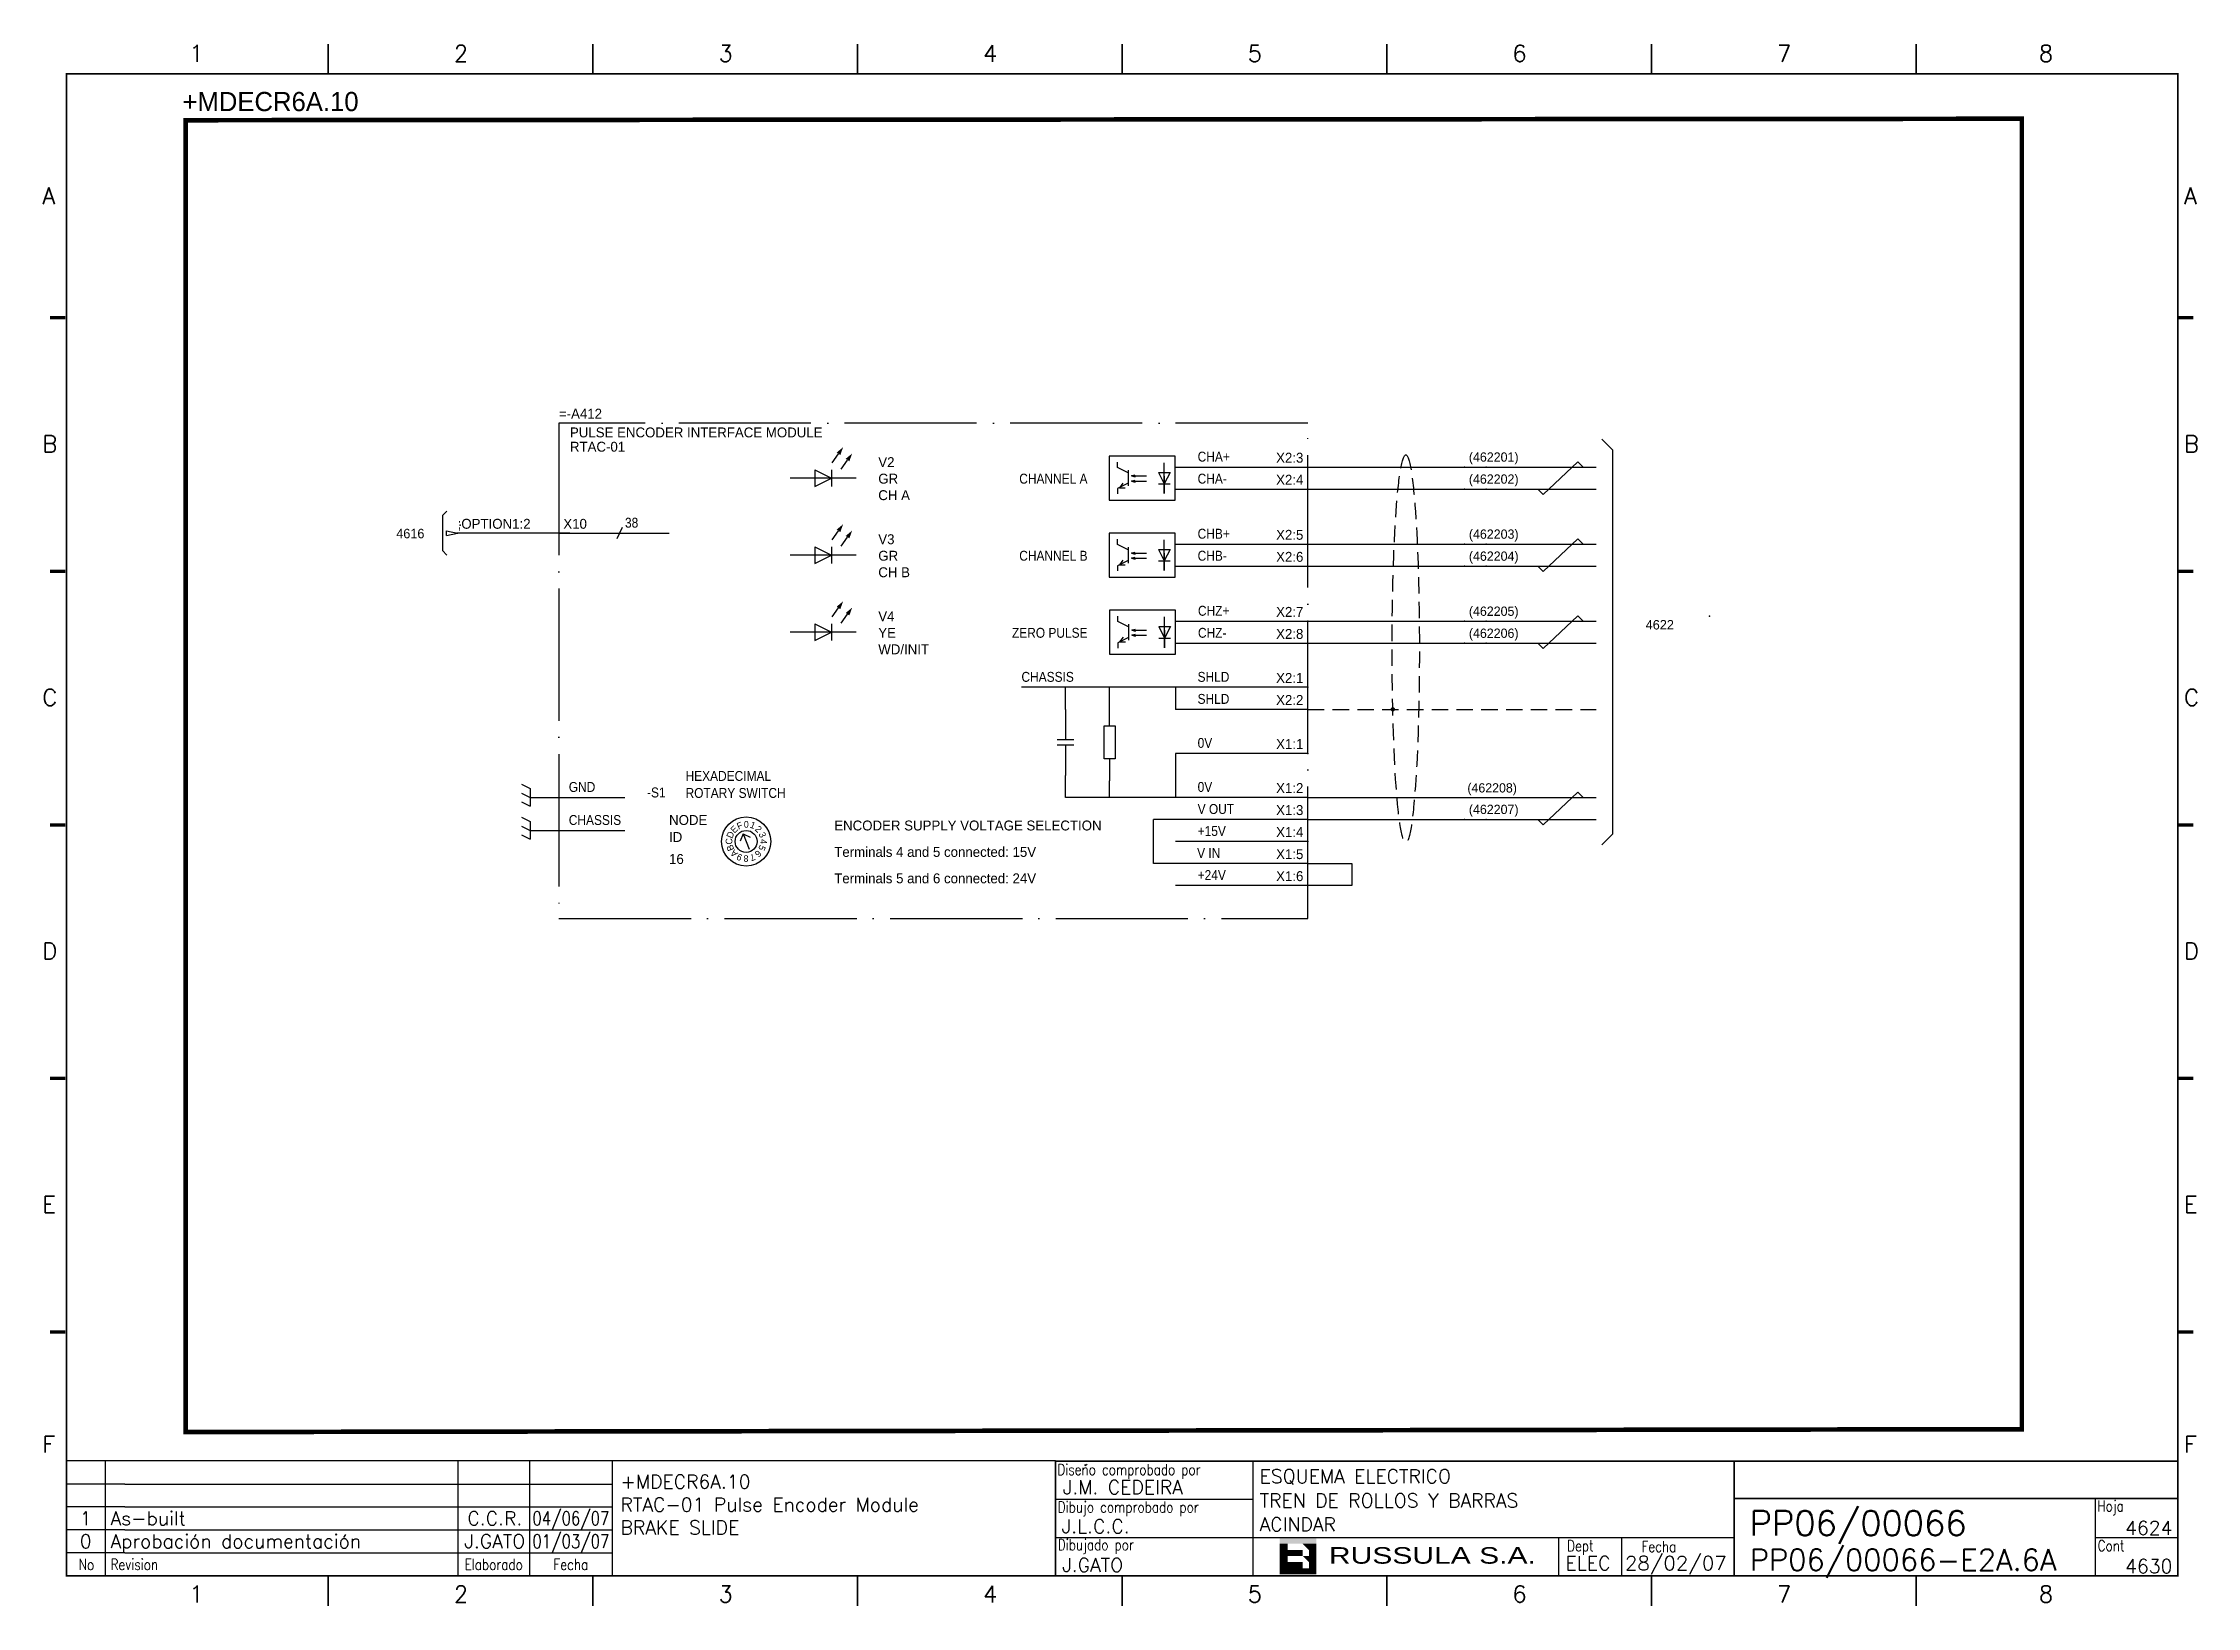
# Model space of a CAD drawing. Extents: x -261 to 228, y 67 to 422.
import ezdxf
from ezdxf.enums import TextEntityAlignment as Align

# ---------------------------------------------------------------- set-up
doc = ezdxf.new("R2010")
doc.units = 0
doc.header["$LTSCALE"] = 15
doc.header["$MEASUREMENT"] = 0
doc.header["$PDSIZE"] = 2
for name, pattern in [('DASHDOT', [1, 0.5, -0.25, 0, -0.25]), ('HIDDEN', [0.375, 0.25, -0.125]), ('SOSED_FRAMEDOT', [2.5, 2, -0.25, 0, -0.25])]:
    doc.linetypes.add(name, pattern=pattern)
for name, color, linetype in [('1', 7, 'Continuous'), ('10', 5, 'Continuous'), ('2', 7, 'Continuous'), ('8', 1, 'Continuous'), ('9', 6, 'Continuous'), ('DIBUJO', 7, 'Continuous'), ('SOSED_CIRCUIT', 7, 'Continuous'), ('SOSED_DECORATIVE', 4, 'Continuous')]:
    doc.layers.add(name, color=color, linetype=linetype)
doc.styles.add('HELVETICA', font='HELV.SHX')
doc.styles.add('LABEL', font='SIMPLEX', dxfattribs={"width": 0.8, "height": 4})
doc.styles.add('ROMANS', font='ROMANS.shx', dxfattribs={"width": 0.8, "oblique": 15})

# ---------------------------------------------------------------- blocks, each defined once
blk = doc.blocks.new('NOD')
at = {"color": 0, "linetype": 'ByBlock'}
blk.add_point((0, 0), dxfattribs=at)
at = {"color": 0, "linetype": 'ByBlock', "flags": 1}
blk.add_attdef('PINNR', (2, -2), '', height=1.8, dxfattribs=at)
blk = doc.blocks.new('3AFECRTAC_01')
at = {"layer": 'SOSED_CIRCUIT', "linetype": 'SOSED_FRAMEDOT'}
for p, q in [((170, 0), (0, 0)), ((0, 0), (0, -112.5)), ((170, -112.5), (170, 0)), ((0, -112.5), (170, -112.5))]:
    blk.add_line(p, q, dxfattribs=at)
at = {"layer": 'SOSED_DECORATIVE', "linetype": 'ByBlock'}
for p, q in [((62.04, -9.02), (63.47, -6.97)), ((64.09, -10.45), (65.52, -8.4)), ((62.04, -26.52), (63.47, -24.47)), ((64.09, -27.95), (65.52, -25.9)), ((62.04, -44.02), (63.47, -41.97)), ((64.09, -45.45), (65.52, -43.4))]:
    blk.add_line(p, q, dxfattribs=at)
at = {"layer": 'SOSED_DECORATIVE'}
for p, q in [((139.93, -7.5), (124.93, -7.5)), ((124.93, -7.5), (124.93, -10)), ((126.83, -10.08), (126.83, -8.88)), ((137.43, -16), (137.43, -9)), ((139.93, -17.5), (139.93, -7.5)), ((67.5, -12.5), (52.5, -12.5)), ((58.12, -10.62), (58.12, -14.38)), ((58.12, -10.62), (61.88, -12.5)), ((58.12, -14.38), (61.88, -12.5)), ((61.88, -10.62), (61.88, -14.38)), ((124.93, -10), (124.93, -17.5)), ((129.23, -11.28), (126.83, -10.08)), ((129.23, -13.68), (126.83, -14.88)), ((128.02, -13.61), (127.22, -14.68)), ((129.23, -10.68), (129.23, -14.28)), ((129.96, -12.01), (130.85, -11.79)), ((129.96, -12.01), (133.35, -12.01)), ((129.96, -12.01), (130.85, -12.24)), ((130.65, -12.01), (129.96, -12.01)), ((129.96, -13.18), (130.85, -12.95)), ((129.96, -13.18), (133.35, -13.18)), ((129.96, -13.18), (130.85, -13.4)), ((130.65, -13.18), (129.96, -13.18)), ((136.12, -11.19), (138.75, -11.19)), ((136.12, -11.19), (137.43, -13.81)), ((136.12, -13.81), (138.75, -13.81)), ((138.75, -11.19), (137.43, -13.81)), ((137.43, -12.06), (137.43, -16)), ((139.93, -10), (170, -10)), ((124.93, -17.5), (139.93, -17.5)), ((126.83, -14.88), (126.83, -16.08)), ((127.22, -14.68), (128.56, -14.68)), ((139.93, -15), (170, -15)), ((14.38, -23.75), (13.12, -26.25)), ((0, -25), (25, -25)), ((58.12, -28.12), (58.12, -31.88)), ((58.12, -28.12), (61.88, -30)), ((61.88, -28.12), (61.88, -31.88)), ((139.93, -25), (124.93, -25)), ((124.93, -25), (124.93, -27.5)), ((124.93, -27.5), (124.93, -35)), ((126.83, -27.58), (126.83, -26.38)), ((129.23, -28.78), (126.83, -27.58)), ((129.23, -28.18), (129.23, -31.78)), ((129.96, -29.51), (130.85, -29.29)), ((136.12, -28.69), (138.75, -28.69)), ((136.12, -28.69), (137.43, -31.31)), ((137.43, -33.5), (137.43, -26.5)), ((138.75, -28.69), (137.43, -31.31)), ((139.93, -35), (139.93, -25)), ((139.93, -27.5), (170, -27.5)), ((67.5, -30), (52.5, -30)), ((58.12, -31.88), (61.88, -30)), ((129.23, -31.18), (126.83, -32.38)), ((126.83, -32.38), (126.83, -33.58)), ((128.02, -31.11), (127.22, -32.18)), ((127.22, -32.18), (128.56, -32.18)), ((129.96, -29.51), (133.35, -29.51)), ((129.96, -29.51), (130.85, -29.74)), ((130.65, -29.51), (129.96, -29.51)), ((129.96, -30.68), (130.85, -30.45)), ((129.96, -30.68), (133.35, -30.68)), ((129.96, -30.68), (130.85, -30.9)), ((130.65, -30.68), (129.96, -30.68)), ((136.12, -31.31), (138.75, -31.31)), ((137.43, -29.56), (137.43, -33.5)), ((139.93, -32.5), (170, -32.5)), ((124.93, -35), (139.93, -35)), ((140, -42.5), (125, -42.5)), ((125, -42.5), (125, -45)), ((126.89, -45.08), (126.89, -43.88)), ((137.5, -51), (137.5, -44)), ((140, -52.5), (140, -42.5)), ((67.5, -47.5), (52.5, -47.5)), ((58.12, -45.62), (58.12, -49.38)), ((58.12, -45.62), (61.88, -47.5)), ((58.12, -49.38), (61.88, -47.5)), ((61.88, -45.62), (61.88, -49.38)), ((125, -45), (125, -52.5)), ((129.29, -46.28), (126.89, -45.08)), ((129.29, -48.68), (126.89, -49.88)), ((128.09, -48.61), (127.28, -49.68)), ((129.29, -45.68), (129.29, -49.28)), ((130.03, -47.01), (130.92, -46.79)), ((130.03, -47.01), (133.42, -47.01)), ((130.03, -47.01), (130.92, -47.24)), ((130.72, -47.01), (130.03, -47.01)), ((130.03, -48.18), (130.92, -47.95)), ((130.03, -48.18), (133.42, -48.18)), ((130.03, -48.18), (130.92, -48.4)), ((130.72, -48.18), (130.03, -48.18)), ((136.19, -46.19), (138.81, -46.19)), ((136.19, -46.19), (137.5, -48.81)), ((136.19, -48.81), (138.81, -48.81)), ((138.81, -46.19), (137.5, -48.81)), ((137.5, -47.06), (137.5, -51)), ((140, -45), (170, -45)), ((125, -52.5), (140, -52.5)), ((126.89, -49.88), (126.89, -51.08)), ((127.28, -49.68), (128.62, -49.68)), ((140, -50), (170, -50)), ((170, -60), (105, -60)), ((115, -65), (115, -60)), ((125, -63.75), (125, -60)), ((139.98, -60), (139.98, -65)), ((115, -65), (115, -71.88)), ((125, -68.75), (125, -63.75)), ((170, -65), (139.98, -65)), ((113.12, -71.88), (116.88, -71.88)), ((116.88, -73.12), (113.12, -73.12)), ((115, -73.12), (115, -80)), ((123.75, -76.25), (123.75, -68.75)), ((123.75, -68.75), (126.25, -68.75)), ((126.25, -68.75), (126.25, -76.25)), ((126.25, -76.25), (123.75, -76.25)), ((125, -76.25), (125, -81.25)), ((170, -75), (140, -75)), ((140, -75), (140, -85)), ((-8.51, -82), (-6.51, -83)), ((-8.51, -82), (-6.51, -83)), ((-6.51, -83), (-6.51, -87)), ((-6.51, -83), (-6.51, -87)), ((115, -85), (115, -80)), ((125, -85), (125, -81.25)), ((-8.51, -84), (-6.51, -85)), ((-8.51, -84), (-6.51, -85)), ((-8.51, -86), (-6.51, -87)), ((-8.51, -86), (-6.51, -87)), ((-6.51, -85), (-1.51, -85)), ((-6.51, -85), (-1.51, -85)), ((-1.51, -85), (10.99, -85)), ((-1.51, -85), (15, -85)), ((170, -85), (115, -85)), ((-8.51, -89.5), (-6.51, -90.5)), ((-8.51, -89.5), (-6.51, -90.5)), ((-8.51, -91.5), (-6.51, -92.5)), ((-8.51, -91.5), (-6.51, -92.5)), ((-6.51, -90.5), (-6.51, -94.5)), ((-6.51, -90.5), (-6.51, -94.5)), ((-6.51, -92.5), (-1.51, -92.5)), ((-6.51, -92.5), (-1.51, -92.5)), ((-1.51, -92.5), (10.99, -92.5)), ((-1.51, -92.5), (15, -92.5)), ((170, -90), (135, -90)), ((135, -100), (135, -90)), ((-8.51, -93.5), (-6.51, -94.5)), ((-8.51, -93.5), (-6.51, -94.5)), ((41.83, -93.29), (41.12, -94.91)), ((41.83, -93.29), (43.45, -93.99)), ((41.83, -93.29), (43.17, -96.71)), ((170, -95), (140, -95)), ((170, -100), (135, -100)), ((170, -105), (140, -105))]:
    blk.add_line(p, q, dxfattribs=at)
at = {"layer": 'SOSED_DECORATIVE', "linetype": 'ByBlock'}
for points in [[(63.47, -6.97, 1, 0, 0), (64.52, -5.47, 0, 0, 0)], [(65.52, -8.4, 1, 0, 0), (66.57, -6.9, 0, 0, 0)], [(63.47, -24.47, 1, 0, 0), (64.52, -22.97, 0, 0, 0)], [(65.52, -25.9, 1, 0, 0), (66.57, -24.4, 0, 0, 0)], [(63.47, -41.97, 1, 0, 0), (64.52, -40.47, 0, 0, 0)], [(65.52, -43.4, 1, 0, 0), (66.57, -41.9, 0, 0, 0)]]:
    blk.add_lwpolyline(points, format="xyseb", dxfattribs=at)
at = {"layer": 'SOSED_DECORATIVE'}
for radius in [5.59, 2.5]:
    blk.add_circle((42.5, -95), radius, dxfattribs=at)
at = {"color": 0, "linetype": 'ByBlock'}
for p in [(170, -10), (170, -15), (0, -25), (170, -27.5), (170, -32.5), (170, -45), (170, -50), (170, -60), (170, -65), (170, -75), (170, -85), (170, -90), (170, -95), (170, -100), (170, -105)]:
    blk.add_blockref('NOD', p, dxfattribs=at)
at = {"color": 140}
for s, p in [('NODE', (25, -91.25)), ('ID', (25, -95.11)), ('16', (25, -100.11))]:
    blk.add_text(s, height=2.25, dxfattribs=at).set_placement(p)
at = {"color": 0, "linetype": 'ByBlock'}
for tag, p in [('ID4', (0, 10.75)), ('ID3', (0, 7.5)), ('ID2', (0, 4.25)), ('ID1', (0, 1)), ('15A', (1, -24))]:
    blk.add_attdef(tag, p, '', height=2.25, dxfattribs=at)
for tag, p in [('REM1', (2.5, -1)), ('REM2', (2.5, -4.25))]:
    blk.add_attdef(tag, text='', height=2.25, dxfattribs=at).set_placement(p, align=Align.TOP_LEFT)
for tag, p in [('1A', (169, -9)), ('2A', (169, -14)), ('3A', (169, -26.5)), ('4A', (169, -31.5)), ('5A', (169, -44)), ('6A', (169, -49)), ('7A', (169, -59)), ('8A', (169, -64)), ('9A', (169, -74)), ('10A', (169, -84)), ('11A', (169, -89)), ('12A', (169, -94)), ('13A', (169, -99)), ('14A', (169, -104))]:
    blk.add_attdef(tag, text='', height=2.25, dxfattribs=at).set_placement(p, align=Align.RIGHT)
at = {"layer": 'SOSED_CIRCUIT', "color": 140}
for s, p in [('V2', (72.5, -10)), ('GR', (72.5, -13.75)), ('CH A', (72.5, -17.5)), ('V3', (72.5, -27.5)), ('GR', (72.5, -31.25)), ('CH B', (72.5, -35)), ('V4', (72.5, -45)), ('YE', (72.5, -48.75)), ('WD/INIT', (72.5, -52.5)), ('ENCODER SUPPLY VOLTAGE SELECTION', (62.5, -92.5)), ('Terminals 4 and 5 connected: 15V', (62.5, -98.5)), ('Terminals 5 and 6 connected: 24V', (62.5, -104.5))]:
    blk.add_text(s, height=2.25, dxfattribs=at).set_placement(p)
for s, rotation, p in [('D', 67.5, (39.61, -93.77)), ('E', 45, (40.3, -92.76)), ('F', 22.5, (41.33, -92.09)), ('1', 337.5, (43.74, -92)), ('2', 315, (44.77, -92.73)), ('3', 292.5, (45.51, -93.79)), ('C', 90, (39.36, -94.97)), ('B', 112.5, (39.59, -96.17)), ('A', 135, (40.26, -97.2)), ('6', 225, (44.7, -97.24)), ('5', 247.5, (45.42, -96.18)), ('4', 270, (45.71, -95.03)), ('9', 157.5, (41.27, -97.89)), ('8', 180, (42.47, -98.14)), ('7', 202.5, (43.67, -97.91))]:
    blk.add_text(s, height=1.5, rotation=rotation, dxfattribs=at).set_placement(p, align=Align.CENTER)
blk.add_text('0', height=1.5, dxfattribs=at).set_placement((42.53, -91.86), align=Align.CENTER)
at = {"layer": 'SOSED_DECORATIVE', "width": 0.9}
for s, p in [('CHA+', (145, -8.75)), ('CHA-', (145, -13.75)), ('38', (15, -23.75)), ('CHB+', (145, -26.25)), ('CHB-', (145, -31.25)), ('CHZ+', (145.07, -43.75)), ('CHZ-', (145.07, -48.75)), ('CHASSIS', (105, -58.75)), ('SHLD', (144.98, -58.75)), ('SHLD', (144.98, -63.75)), ('0V', (145, -73.75)), ('GND', (2.24, -83.75)), ('-S1', (20, -85)), ('HEXADECIMAL', (28.75, -81.25)), ('ROTARY SWITCH', (28.75, -85.11)), ('0V', (145, -83.75)), ('V OUT', (145, -88.75)), ('CHASSIS', (2.24, -91.25)), ('+15V', (145, -93.75)), ('V IN', (144.88, -98.75)), ('+24V', (145, -103.75))]:
    blk.add_text(s, height=2.25, dxfattribs=at).set_placement(p)
for s, p in [('CHANNEL A', (120, -13.75)), ('CHANNEL B', (120, -31.25)), ('ZERO PULSE', (120, -48.75))]:
    blk.add_text(s, height=2.25, dxfattribs=at).set_placement(p, align=Align.RIGHT)
blk = doc.blocks.new('$$PLL21')
blk.add_line((-2.5, 0), (2.5, 0))
at = {"layer": '2'}
for p in [(-2.5, 0), (2.5, 0)]:
    blk.add_blockref('NOD', p, dxfattribs=at)
at = {"layer": '8'}
blk.add_attdef('*A', (-1.5, -3.575), '', height=2.15, dxfattribs=at)
at = {"layer": '9'}
blk.add_attdef('ID', (-1.5, 1.25), '', height=2.15, dxfattribs=at)
blk = doc.blocks.new('$PP313')
at = {"layer": '2'}
blk.add_blockref('NOD', (0, 0), dxfattribs=at)
at = {"layer": '8'}
blk.add_attdef('1A', (1, -3.325), '', height=2.15, dxfattribs=at)
at = {"layer": '9'}
blk.add_attdef('ID', (1, 1), '', height=2.15, dxfattribs=at)
blk = doc.blocks.new('ASIGSNKL')
at = {"color": 0, "linetype": 'ByBlock'}
for p, q in [((-2.5, -0.5), (-2.5, 0.5)), ((-2.5, 0.5), (0, 0)), ((-2.5, -0.5), (0, 0))]:
    blk.add_line(p, q, dxfattribs=at)
blk.add_blockref('NOD', (0, 0), dxfattribs=at)
blk.add_attdef('', text='', height=2.25, dxfattribs=at).set_placement((-3.5, 0), align=Align.MIDDLE_RIGHT)
blk.add_attdef('', (0, 1), '', height=2.25, dxfattribs=at)
for p in [(-3.5, -2.5), (-3.5, -5.75)]:
    blk.add_attdef('', text='', height=2.25, dxfattribs=at).set_placement(p, align=Align.TOP_RIGHT)
blk = doc.blocks.new('newcajec')
at = {"layer": '1'}
for p, q in [((179.4, 20.85), (0.13, 20.85)), ((7, 20.85), (7, 0)), ((71, 20.85), (71, 0)), ((84, 20.85), (84, 0.09)), ((99, 20.85), (99, 0)), ((184.64, 20.18), (184.81, 20.01)), ((184.81, 20.01), (185.18, 20.25)), ((215.2, 20.8), (215.2, 0)), ((10.6, 16.64), (0, 16.64)), ((10.6, 16.64), (99, 16.64)), ((10.6, 12.48), (0, 12.48)), ((10.6, 12.48), (99, 12.48)), ((179.4, 13.87), (215.2, 13.87)), ((368, 14.06), (368, 0)), ((10.6, 8.32), (0, 8.32)), ((10.6, 8.32), (99, 8.32)), ((10.6, 4.16), (0, 4.16)), ((10.6, 4.16), (99, 4.16)), ((179.4, 6.93), (267.63, 6.93)), ((267.63, 6.93), (302.5, 6.93)), ((270.63, 6.91), (270.63, 0)), ((282.07, 6.93), (282.07, 0)), ((368, 6.93), (383, 6.93))]:
    blk.add_line(p, q, dxfattribs=at)
for points in [[(47.5, 272.5, 0.3, 0.3, 0), (47.5, 277.91, 0.3, 0.3, 0)], [(95.5, 272.5, 0.3, 0.3, 0), (95.5, 277.91, 0.3, 0.3, 0)], [(143.5, 272.5, 0.3, 0.3, 0), (143.5, 277.91, 0.3, 0.3, 0)], [(191.5, 272.5, 0.3, 0.3, 0), (191.5, 277.91, 0.3, 0.3, 0)], [(239.5, 272.5, 0.3, 0.3, 0), (239.5, 277.91, 0.3, 0.3, 0)], [(287.5, 272.5, 0.3, 0.3, 0), (287.5, 277.91, 0.3, 0.3, 0)], [(335.5, 272.5, 0.3, 0.3, 0), (335.5, 277.91, 0.3, 0.3, 0)], [(-2.99, 228.23, 0.6, 0.6, 0), (-0.18, 228.23, 0.6, 0.6, 0)], [(383.01, 228.23, 0.6, 0.6, 0), (385.82, 228.23, 0.6, 0.6, 0)], [(-2.99, 182.23, 0.6, 0.6, 0), (-0.18, 182.23, 0.6, 0.6, 0)], [(383.01, 182.23, 0.6, 0.6, 0), (385.82, 182.23, 0.6, 0.6, 0)], [(-2.99, 136.23, 0.6, 0.6, 0), (-0.18, 136.23, 0.6, 0.6, 0)], [(383.01, 136.23, 0.6, 0.6, 0), (385.82, 136.23, 0.6, 0.6, 0)], [(-2.99, 90.23, 0.6, 0.6, 0), (-0.18, 90.23, 0.6, 0.6, 0)], [(383.01, 90.23, 0.6, 0.6, 0), (385.82, 90.23, 0.6, 0.6, 0)], [(-2.99, 44.23, 0.6, 0.6, 0), (-0.18, 44.23, 0.6, 0.6, 0)], [(383.01, 44.23, 0.6, 0.6, 0), (385.82, 44.23, 0.6, 0.6, 0)], [(383, 20.8, 0.3, 0.3, 0), (179.4, 20.8, 0.3, 0.3, 0), (179.4, 0, 0.3, 0.3, 0)], [(302.5, 20.8, 0.3, 0.3, 0), (302.5, 0, 0.3, 0.3, 0)], [(302.5, 14, 0.3, 0.3, 0), (383, 14, 0.3, 0.3, 0)], [(47.5, -5.5, 0.3, 0.3, 0), (47.5, -0.09, 0.3, 0.3, 0)], [(95.5, -5.5, 0.3, 0.3, 0), (95.5, -0.09, 0.3, 0.3, 0)], [(143.5, -5.5, 0.3, 0.3, 0), (143.5, -0.09, 0.3, 0.3, 0)], [(191.5, -5.5, 0.3, 0.3, 0), (191.5, -0.09, 0.3, 0.3, 0)], [(239.5, -5.5, 0.3, 0.3, 0), (239.5, -0.09, 0.3, 0.3, 0)], [(287.5, -5.5, 0.3, 0.3, 0), (287.5, -0.09, 0.3, 0.3, 0)], [(335.5, -5.5, 0.3, 0.3, 0), (335.5, -0.09, 0.3, 0.3, 0)]]:
    blk.add_lwpolyline(points, format="xyseb", dxfattribs=at)
at = {"layer": '1', "const_width": 0.3}
blk.add_lwpolyline([(0, 0), (0, 272.5), (383, 272.5), (383, 0)], close=True, dxfattribs=at)
at = {"layer": '2', "color": 14}
for p, q in [((221.42, 4.69), (221.42, 5.81)), ((221.42, 2.47), (221.42, 3.58))]:
    blk.add_line(p, q, dxfattribs=at)
for points in [[(220.05, 5.81), (220.05, 6.92), (226.74, 5.81), (226.74, 6.92)], [(221.42, 2.47), (220.05, 2.47), (221.42, 5.81), (220.05, 5.81)], [(221.42, 4.69), (224.25, 4.69), (221.42, 3.58), (224.25, 3.58)], [(224.25, 5.81), (225.37, 5.81), (225.37, 4.69)], [(225.37, 5.81), (226.74, 5.81), (225.37, 1.35), (226.74, 1.35)], [(224.25, 0.24), (224.25, 2.47), (220.05, 0.24), (220.05, 2.47)], [(224.25, 3.58), (225.37, 3.58), (225.37, 2.47)], [(226.74, 1.35), (226.74, 0.24), (224.25, 1.35), (224.25, 0.24)]]:
    blk.add_solid(points, dxfattribs=at)
at = {"layer": '1', "style": 'ROMANS'}
for s, p in [('1', (22.29, 274.68)), ('2', (70.29, 274.68)), ('3', (118.29, 274.68)), ('4', (166.29, 274.68)), ('5', (214.29, 274.68)), ('6', (262.29, 274.68)), ('7', (310.29, 274.68)), ('8', (357.79, 274.68)), ('A', (-4.37, 248.84)), ('A', (384.13, 248.84)), ('B', (-4.37, 203.84)), ('B', (384.13, 203.84)), ('C', (-4.37, 157.84)), ('C', (384.13, 157.84)), ('D', (-4.37, 111.84)), ('D', (384.13, 111.84)), ('E', (-4.37, 65.84)), ('E', (384.13, 65.84)), ('F', (-4.37, 22.34)), ('F', (384.13, 22.34)), ('1', (22.29, -4.82)), ('2', (70.29, -4.82)), ('3', (118.29, -4.82)), ('4', (166.29, -4.82)), ('5', (214.29, -4.82)), ('6', (262.29, -4.82)), ('7', (310.29, -4.82)), ('8', (357.79, -4.82))]:
    blk.add_text(s, height=3, dxfattribs=at).set_placement(p)
at = {"layer": '1', "style": 'LABEL', "width": 0.8}
for s, p in [('Diseno comprobado por', (179.73, 18.27)), ('Dibujo comprobado por', (179.81, 11.47)), ('Hoja', (368.38, 11.66)), ('Dibujado por', (179.83, 4.64)), ('Fecha', (285.71, 4.3)), ('Cont', (368.43, 4.46)), ('No', (2.23, 1.05)), ('Revision', (8, 1.05))]:
    blk.add_text(s, height=2, dxfattribs=at).set_placement(p)
for s, p in [('Dept', (274.61, 4.44)), ('Elaborado', (77.5, 1.05)), ('Fecha', (91.5, 1.05))]:
    blk.add_text(s, height=2, dxfattribs=at).set_placement(p, align=Align.CENTER)
at = {"layer": '10', "style": 'ROMANS'}
for tag, p in [('REV41', (3.5, 18.74)), ('REV43', (77.7, 18.74)), ('REV31', (3.5, 14.58)), ('REV33', (77.7, 14.58)), ('REV21', (3.5, 10.42)), ('REV23', (77.7, 10.42)), ('REV11', (3.5, 6.27)), ('REV13', (77.7, 6.27))]:
    blk.add_attdef(tag, text='', height=2.5, dxfattribs=at).set_placement(p, align=Align.MIDDLE)
for tag, p, height in [('REV42', (8, 17.49), 2.5), ('REV32', (8, 13.33), 2.5), ('SHEETNAME1', (100.5, 15.83), 2.5), ('DESIGNCHECK', (180.74, 14.83), 2.5), ('DOCUMENTTYPE', (216.43, 16.8), 2.5), ('NOTA', (305.32, 15.8), 3), ('SHEETNAME2', (100.5, 11.67), 2.5), ('OBJECT', (216.43, 12.4), 2.5), ('ORDER', (305.32, 7.3), 4.5), ('REV22', (8, 9.17), 2.5), ('SHEETNAME3', (100.5, 7.51), 2.5), ('DRAWINGCHECK', (180.53, 7.71), 2.5), ('CUSTOMER', (216.43, 8.08), 2.5), ('REV12', (8, 5.01), 2.5), ('SHEETNAME4', (100.5, 3.35), 2.5), ('DOCUMENT_ID', (305.32, 0.93), 4.4), ('USER', (180.63, 0.71), 2.5), ('DEPARTMENT', (271.93, 1.05), 2.5)]:
    blk.add_attdef(tag, p, '', height=height, dxfattribs=at)
for tag, width, p, p2 in [('REV44', 1.221199, (84.53, 17.49), (98.48, 17.49)), ('REV34', 1.221199, (84.53, 13.33), (98.48, 13.33)), ('REV24', 1.221199, (84.53, 9.17), (98.48, 9.17)), ('REV14', 1.221199, (84.53, 5.01), (98.48, 5.01)), ('CREATED2', 7.039915, (282.71, 1.05), (301.14, 1.05))]:
    blk.add_attdef(tag, text='', height=2.5, dxfattribs=dict(at, width=width)).set_placement(p, p2, align=Align.FIT)
for tag, p in [('SHEET', (382, 7.43)), ('NEXTSHEET', (382, 0.5))]:
    blk.add_attdef(tag, text='', height=2.5, dxfattribs=at).set_placement(p, align=Align.RIGHT)
at = {"layer": 'DIBUJO', "color": 14, "style": 'HELVETICA', "width": 1.3}
blk.add_text('RUSSULA S.A.', height=3, dxfattribs=at).set_placement((229, 2.19))

msp = doc.modelspace()

# ---------------------------------------------------------------- linework, layer by layer
msp.add_line((-141.68, 310.5), (-167.46, 310.52))
at = {"layer": '2'}
for p, q in [((92.57, 331.85), (95.02, 329.4)), ((95.02, 329.4), (95.02, 242.15)), ((25.82, 325.5), (91.25, 325.5)), ((87.12, 326.73), (79.28, 319.28)), ((88.35, 325.5), (87.12, 326.73)), ((25.82, 320.5), (91.25, 320.5)), ((79.28, 319.28), (78.06, 320.5)), ((87.12, 309.23), (79.28, 301.78)), ((88.35, 308), (87.12, 309.23)), ((25.82, 308), (91.25, 308)), ((25.82, 303), (91.25, 303)), ((79.28, 301.78), (78.06, 303)), ((25.82, 290.5), (91.25, 290.5)), ((87.12, 291.73), (79.28, 284.28)), ((88.35, 290.5), (87.12, 291.73)), ((25.82, 285.5), (91.25, 285.5)), ((79.28, 284.28), (78.06, 285.5)), ((25.82, 250.5), (91.25, 250.5)), ((87.12, 251.73), (79.28, 244.28)), ((88.35, 250.5), (87.12, 251.73)), ((25.82, 245.5), (91.25, 245.5)), ((79.28, 244.28), (78.06, 245.5)), ((95.02, 242.15), (92.57, 239.7))]:
    msp.add_line(p, q, dxfattribs=at)
at = {"layer": '2', "color": 3, "linetype": 'DASHDOT'}
msp.add_lwpolyline([(-228.9, 404.26, 1.05, 1.05, 0), (187.92, 404.59, 1.05, 1.05, 0), (187.92, 107.06, 1.05, 1.05, 0), (-228.9, 106.41, 1.05, 1.05, 0), (-228.9, 404.26, 1.05, 1.05, 0)], format="xyseb", dxfattribs=at)
at = {"layer": 'SOSED_CIRCUIT', "linetype": 'HIDDEN'}
msp.add_line((25.82, 270.5), (91.25, 270.5), dxfattribs=at)
at = {"layer": 'SOSED_CIRCUIT', "const_width": 0.5}
msp.add_lwpolyline([(44.87, 270.5, 1), (45.37, 270.5, 1)], format="xyb", close=True, dxfattribs=at)
at = {"layer": 'SOSED_CIRCUIT', "linetype": 'HIDDEN'}
msp.add_ellipse((48.06, 284.25), major_axis=(0, 44.03), ratio=0.070352, dxfattribs=at)
at = {"layer": 'SOSED_DECORATIVE'}
for p, q in [((25.82, 235.5), (35.82, 235.5)), ((35.82, 235.5), (35.82, 230.5)), ((35.82, 230.5), (25.82, 230.5))]:
    msp.add_line(p, q, dxfattribs=at)
msp.add_lwpolyline([(-169.63, 315.53), (-170.63, 314.53), (-170.63, 306.53), (-169.63, 305.53)], dxfattribs=at)

# ---------------------------------------------------------------- block references
at = {"layer": '2', "color": 7}
ref = msp.add_blockref('newcajec', (-255.98, 73.78), dxfattribs=dict(at, xscale=1.251513886218348, yscale=1.251513886218618, zscale=1.25151388621875))
ref.add_attrib('REV24', '04/06/07', dxfattribs={"layer": '10', "height": 3.129, "style": 'ROMANS', "width": 0.728168}).set_placement((-150.19, 85.26), (-132.72, 85.26), align=Align.FIT)
ref.add_attrib('SHEETNAME3', 'BRAKE SLIDE', (-130.2, 83.17), dxfattribs={"layer": '10', "height": 3.1288, "style": 'ROMANS'})
ref.add_attrib('SHEETNAME2', 'RTAC-01 Pulse Encoder Module', (-130.2, 88.38), dxfattribs={"layer": '10', "height": 3.1288, "style": 'ROMANS'})
ref.add_attrib('SHEETNAME1', '+MDECR6A.10', (-130.2, 93.58), dxfattribs={"layer": '10', "height": 3.1288, "style": 'ROMANS'})
ref.add_attrib('USER', 'J.GATO', (-29.91, 74.66), dxfattribs={"layer": '10', "height": 3.129, "style": 'ROMANS'})
ref.add_attrib('DRAWINGCHECK', 'J.L.C.C.', (-30.04, 83.43), dxfattribs={"layer": '10', "height": 3.129, "style": 'ROMANS'})
ref.add_attrib('DESIGNCHECK', 'J.M. CEDEIRA', (-29.78, 92.34), dxfattribs={"layer": '10', "height": 3.1288, "style": 'ROMANS'})
ref.add_attrib('REV22', 'As-built ', (-245.96, 85.26), dxfattribs={"layer": '10', "height": 3.129, "style": 'ROMANS'})
ref.add_attrib('REV12', 'Aprobación documentación', (-245.96, 80.05), dxfattribs={"layer": '10', "height": 3.1288, "style": 'ROMANS'})
ref.add_attrib('REV21', '1', dxfattribs={"layer": '10', "height": 3.13, "style": 'ROMANS'}).set_placement((-251.6, 86.82), align=Align.MIDDLE)
ref.add_attrib('REV11', '0', dxfattribs={"layer": '10', "height": 3.13, "style": 'ROMANS'}).set_placement((-251.6, 81.62), align=Align.MIDDLE)
ref.add_attrib('REV14', '01/03/07', dxfattribs={"layer": '10', "height": 3.129, "style": 'ROMANS', "width": 0.728168}).set_placement((-150.19, 80.05), (-132.72, 80.05), align=Align.FIT)
ref.add_attrib('REV23', 'C.C.R.', dxfattribs={"layer": '10', "height": 3.129, "style": 'ROMANS'}).set_placement((-158.73, 86.82), align=Align.MIDDLE)
ref.add_attrib('REV13', 'J.GATO', dxfattribs={"layer": '10', "height": 3.129, "style": 'ROMANS'}).set_placement((-158.73, 81.62), align=Align.MIDDLE)
ref.add_attrib('DOCUMENT_ID', 'PP06/00066-E2A.6A', (126.14, 74.95), dxfattribs={"layer": '10', "height": 4.85, "style": 'ROMANS'})
ref.add_attrib('ORDER', 'PP06/00066', (126.14, 82.91), dxfattribs={"layer": '10', "height": 5.632, "style": 'ROMANS'})
ref.add_attrib('CUSTOMER', 'ACINDAR', (14.89, 83.89), dxfattribs={"layer": '10', "height": 3.129, "style": 'ROMANS'})
ref.add_attrib('OBJECT', 'TREN DE ROLLOS Y BARRAS', (14.89, 89.3), dxfattribs={"layer": '10', "height": 3.1288, "style": 'ROMANS'})
ref.add_attrib('DOCUMENTTYPE', 'ESQUEMA ELECTRICO', (14.89, 94.81), dxfattribs={"layer": '10', "height": 3.1288, "style": 'ROMANS'})
ref.add_attrib('CREATED2', '28/02/07', dxfattribs={"layer": '10', "height": 3.129, "style": 'ROMANS', "width": 0.961976}).set_placement((97.84, 75.08), (120.91, 75.08), align=Align.FIT)
ref.add_attrib('DEPARTMENT', 'ELEC', (84.35, 75.08), dxfattribs={"layer": '10', "height": 3.129, "style": 'ROMANS'})
ref.add_attrib('NEXTSHEET', '4630', dxfattribs={"layer": '10', "height": 3.129, "style": 'ROMANS'}).set_placement((222.1, 74.4), align=Align.RIGHT)
ref.add_attrib('SHEET', '4624', dxfattribs={"layer": '10', "height": 3.129, "style": 'ROMANS'}).set_placement((222.1, 83.08), align=Align.RIGHT)
at = {"layer": '2'}
ref = msp.add_blockref('$$PLL21', (63.86, 325.5), dxfattribs=dict(at, xscale=0.9800000000000182, yscale=0.9800000000000182, zscale=0.98))
ref.add_attrib('ID', '(462201)', (62.39, 326.73), dxfattribs={"layer": '9', "height": 2.107})
ref = msp.add_blockref('$$PLL21', (63.86, 320.5), dxfattribs=dict(at, xscale=0.9800000000000182, yscale=0.9800000000000182, zscale=0.98))
ref.add_attrib('ID', '(462202)', (62.39, 321.73), dxfattribs={"layer": '9', "height": 2.107})
ref = msp.add_blockref('$PP313', (-166.63, 312.33), dxfattribs=dict(at, rotation=90))
ref.add_attrib('1A', '4616', (-181.11, 309.34), dxfattribs={"layer": '8', "height": 2.15})
ref = msp.add_blockref('$$PLL21', (63.86, 308), dxfattribs=dict(at, xscale=0.9800000000000182, yscale=0.9800000000000182, zscale=0.98))
ref.add_attrib('ID', '(462203)', (62.39, 309.23), dxfattribs={"layer": '9', "height": 2.107})
ref = msp.add_blockref('$$PLL21', (63.86, 303), dxfattribs=dict(at, xscale=0.9800000000000182, yscale=0.9800000000000182, zscale=0.98))
ref.add_attrib('ID', '(462204)', (62.39, 304.23), dxfattribs={"layer": '9', "height": 2.107})
ref = msp.add_blockref('$$PLL21', (63.86, 290.5), dxfattribs=dict(at, xscale=0.9800000000000182, yscale=0.9800000000000182, zscale=0.98))
ref.add_attrib('ID', '(462205)', (62.39, 291.73), dxfattribs={"layer": '9', "height": 2.107})
ref = msp.add_blockref('$$PLL21', (63.86, 285.5), dxfattribs=dict(at, xscale=0.9800000000000182, yscale=0.9800000000000182, zscale=0.98))
ref.add_attrib('ID', '(462206)', (62.39, 286.73), dxfattribs={"layer": '9', "height": 2.107})
ref = msp.add_blockref('$PP313', (117.01, 291.62), dxfattribs=dict(at, rotation=90))
ref.add_attrib('1A', '4622', (102.53, 288.63), dxfattribs={"layer": '8', "height": 2.15})
ref = msp.add_blockref('$$PLL21', (63.86, 245.5), dxfattribs=dict(at, xscale=0.9800000000000182, yscale=0.9800000000000182, zscale=0.98))
ref.add_attrib('ID', '(462207)', (62.39, 246.73), dxfattribs={"layer": '9', "height": 2.107})
at = {"layer": 'SOSED_CIRCUIT'}
ref = msp.add_blockref('3AFECRTAC_01', (-144.18, 335.5), dxfattribs=at)
ref.add_attrib('ID1', '=-A412', (-144.18, 336.5), dxfattribs={"layer": '0', "color": 0, "linetype": 'ByBlock', "height": 2.25})
ref.add_attrib('1A', 'X2:3', dxfattribs={"layer": '0', "color": 0, "linetype": 'ByBlock', "height": 2.25}).set_placement((24.82, 326.5), align=Align.RIGHT)
ref.add_attrib('2A', 'X2:4', dxfattribs={"layer": '0', "color": 0, "linetype": 'ByBlock', "height": 2.25}).set_placement((24.82, 321.5), align=Align.RIGHT)
ref.add_attrib('3A', 'X2:5', dxfattribs={"layer": '0', "color": 0, "linetype": 'ByBlock', "height": 2.25}).set_placement((24.82, 309), align=Align.RIGHT)
ref.add_attrib('4A', 'X2:6', dxfattribs={"layer": '0', "color": 0, "linetype": 'ByBlock', "height": 2.25}).set_placement((24.82, 304), align=Align.RIGHT)
ref.add_attrib('5A', 'X2:7', dxfattribs={"layer": '0', "color": 0, "linetype": 'ByBlock', "height": 2.25}).set_placement((24.82, 291.5), align=Align.RIGHT)
ref.add_attrib('6A', 'X2:8', dxfattribs={"layer": '0', "color": 0, "linetype": 'ByBlock', "height": 2.25}).set_placement((24.82, 286.5), align=Align.RIGHT)
ref.add_attrib('7A', 'X2:1', dxfattribs={"layer": '0', "color": 0, "linetype": 'ByBlock', "height": 2.25}).set_placement((24.82, 276.5), align=Align.RIGHT)
ref.add_attrib('8A', 'X2:2', dxfattribs={"layer": '0', "color": 0, "linetype": 'ByBlock', "height": 2.25}).set_placement((24.82, 271.5), align=Align.RIGHT)
ref.add_attrib('9A', 'X1:1', dxfattribs={"layer": '0', "color": 0, "linetype": 'ByBlock', "height": 2.25}).set_placement((24.82, 261.5), align=Align.RIGHT)
ref.add_attrib('10A', 'X1:2', dxfattribs={"layer": '0', "color": 0, "linetype": 'ByBlock', "height": 2.25}).set_placement((24.82, 251.5), align=Align.RIGHT)
ref.add_attrib('11A', 'X1:3', dxfattribs={"layer": '0', "color": 0, "linetype": 'ByBlock', "height": 2.25}).set_placement((24.82, 246.5), align=Align.RIGHT)
ref.add_attrib('12A', 'X1:4', dxfattribs={"layer": '0', "color": 0, "linetype": 'ByBlock', "height": 2.25}).set_placement((24.82, 241.5), align=Align.RIGHT)
ref.add_attrib('REM1', 'PULSE ENCODER INTERFACE MODULE', dxfattribs={"layer": '0', "color": 0, "linetype": 'ByBlock', "height": 2.25}).set_placement((-141.68, 334.5), align=Align.TOP_LEFT)
ref.add_attrib('REM2', 'RTAC-01', dxfattribs={"layer": '0', "color": 0, "linetype": 'ByBlock', "height": 2.25}).set_placement((-141.68, 331.25), align=Align.TOP_LEFT)
ref.add_attrib('13A', 'X1:5', dxfattribs={"layer": '0', "color": 0, "linetype": 'ByBlock', "height": 2.25}).set_placement((24.82, 236.5), align=Align.RIGHT)
ref.add_attrib('14A', 'X1:6', dxfattribs={"layer": '0', "color": 0, "linetype": 'ByBlock', "height": 2.25}).set_placement((24.82, 231.5), align=Align.RIGHT)
ref.add_attrib('15A', 'X10', (-143.18, 311.5), dxfattribs={"layer": '0', "color": 0, "linetype": 'ByBlock', "height": 2.25})
ref = msp.add_blockref('ASIGSNKL', (-167.17, 310.5), dxfattribs=at)
ref.add_attrib('ID1', ';OPTION1:2', (-167.17, 311.5), dxfattribs={"layer": '0', "color": 0, "linetype": 'ByBlock', "height": 2.25})

# ---------------------------------------------------------------- texts
at = {"layer": '2', "color": 6}
for s, height, p in [('+MDECR6A.10', 4.356, (-229.64, 406.32)), ('(462208)', 2.1, (62.05, 251.62))]:
    msp.add_text(s, height=height, dxfattribs=at).set_placement(p)

doc.saveas('drawing.dxf')
